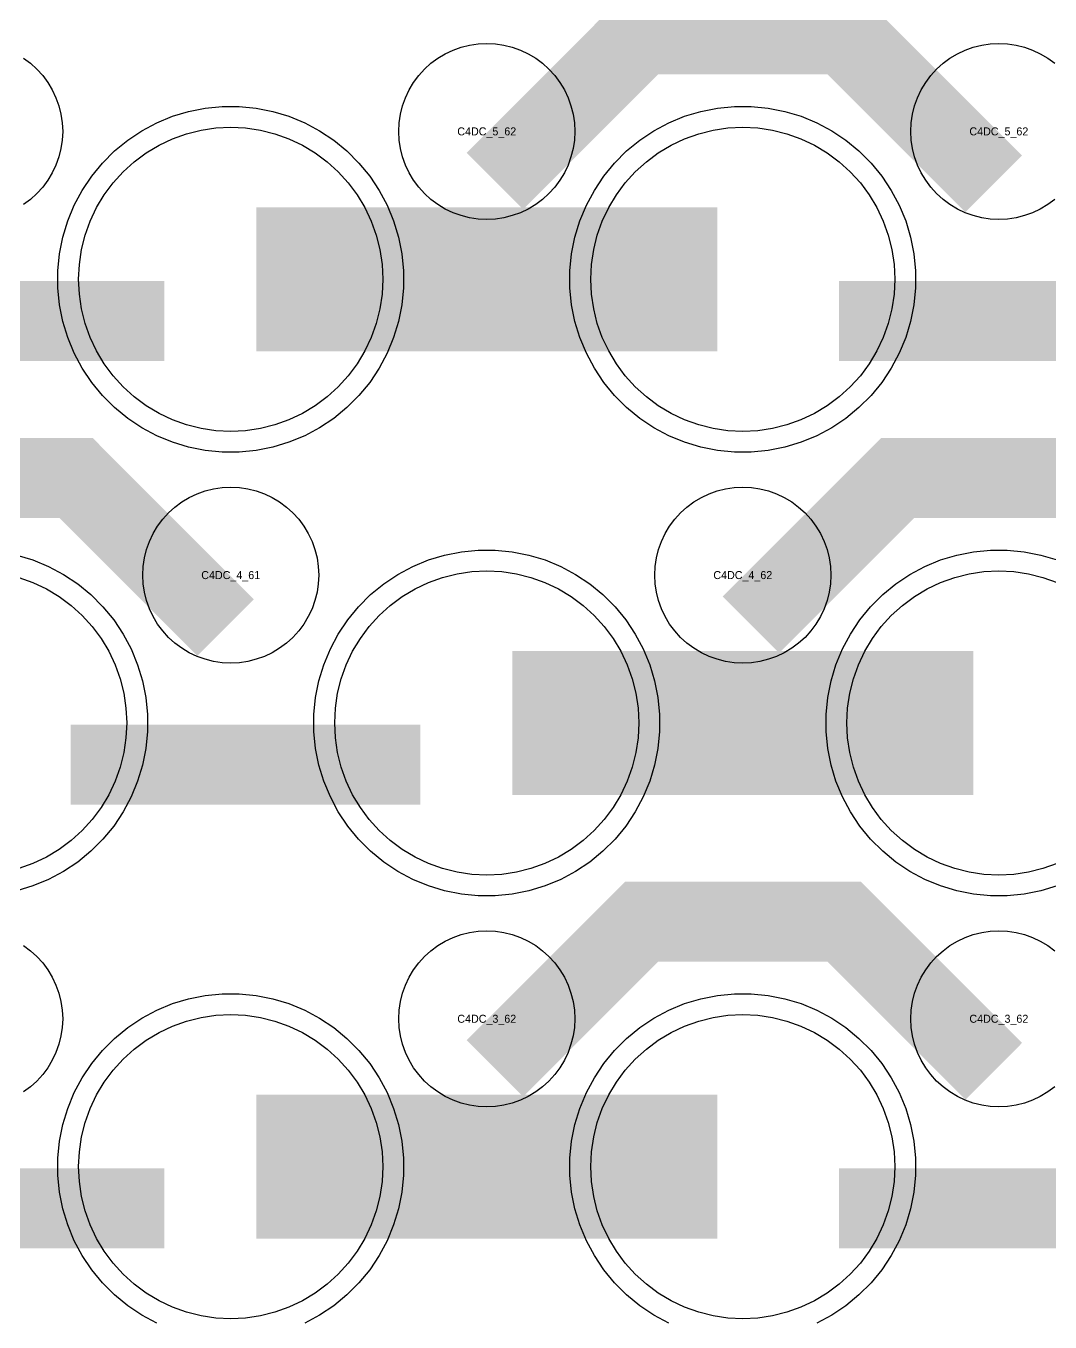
# Model space of a CAD drawing. Extents: x -11880 to 11880, y -14992 to 14992.
# Drawn here: x 7696 to 8016, y -14472.4 to -14067.6 of the extents above; entities that cross this region are included whole.
import ezdxf
from ezdxf.enums import TextEntityAlignment as Align

# ---------------------------------------------------------------- set-up
doc = ezdxf.new("R2010")
doc.units = 0
doc.header["$MEASUREMENT"] = 0
for name, color, linetype in [('GDS_775_DT_237', 138, 'CONTINUOUS'), ('RDL1_FS', 34, 'CONTINUOUS'), ('RDL_BS', 160, 'CONTINUOUS')]:
    doc.layers.add(name, color=color, linetype=linetype)

msp = doc.modelspace()

# ---------------------------------------------------------------- linework, layer by layer
at = {"layer": 'RDL1_FS', "color": 241, "true_color": 0xf7abae}
for points in [[(7760, -14194.254), (7755.343, -14194.025), (7750.732, -14193.341), (7746.209, -14192.209), (7741.819, -14190.637), (7737.605, -14188.645), (7733.605, -14186.247), (7729.86, -14183.469), (7726.406, -14180.339), (7723.276, -14176.885), (7720.498, -14173.14), (7718.1, -14169.14), (7716.108, -14164.926), (7714.536, -14160.536), (7713.404, -14156.013), (7712.72, -14151.402), (7712.491, -14146.745), (7712.72, -14142.088), (7713.404, -14137.477), (7714.536, -14132.954), (7716.108, -14128.564), (7718.1, -14124.35), (7720.498, -14120.35), (7723.276, -14116.605), (7726.406, -14113.151), (7729.86, -14110.021), (7733.605, -14107.243), (7737.605, -14104.845), (7741.819, -14102.853), (7746.209, -14101.281), (7750.732, -14100.149), (7755.343, -14099.465), (7760, -14099.236), (7764.657, -14099.465), (7769.268, -14100.149), (7773.791, -14101.281), (7778.181, -14102.853), (7782.395, -14104.845), (7786.395, -14107.243), (7790.14, -14110.021), (7793.594, -14113.151), (7796.724, -14116.605), (7799.502, -14120.35), (7801.9, -14124.35), (7803.892, -14128.564), (7805.464, -14132.954), (7806.596, -14137.477), (7807.28, -14142.088), (7807.509, -14146.745), (7807.28, -14151.402), (7806.596, -14156.013), (7805.464, -14160.536), (7803.892, -14164.926), (7801.9, -14169.14), (7799.502, -14173.14), (7796.724, -14176.885), (7793.594, -14180.339), (7790.14, -14183.469), (7786.395, -14186.247), (7782.395, -14188.645), (7778.181, -14190.637), (7773.791, -14192.209), (7769.268, -14193.341), (7764.657, -14194.025)], [(7920, -14194.254), (7915.343, -14194.025), (7910.732, -14193.341), (7906.209, -14192.209), (7901.819, -14190.637), (7897.605, -14188.645), (7893.605, -14186.247), (7889.86, -14183.469), (7886.406, -14180.339), (7883.276, -14176.885), (7880.498, -14173.14), (7878.1, -14169.14), (7876.108, -14164.926), (7874.536, -14160.536), (7873.404, -14156.013), (7872.72, -14151.402), (7872.491, -14146.745), (7872.72, -14142.088), (7873.404, -14137.477), (7874.536, -14132.954), (7876.108, -14128.564), (7878.1, -14124.35), (7880.498, -14120.35), (7883.276, -14116.605), (7886.406, -14113.151), (7889.86, -14110.021), (7893.605, -14107.243), (7897.605, -14104.845), (7901.819, -14102.853), (7906.209, -14101.281), (7910.732, -14100.149), (7915.343, -14099.465), (7920, -14099.236), (7924.657, -14099.465), (7929.268, -14100.149), (7933.791, -14101.281), (7938.181, -14102.853), (7942.395, -14104.845), (7946.395, -14107.243), (7950.14, -14110.021), (7953.594, -14113.151), (7956.724, -14116.605), (7959.502, -14120.35), (7961.9, -14124.35), (7963.892, -14128.564), (7965.464, -14132.954), (7966.596, -14137.477), (7967.28, -14142.088), (7967.509, -14146.745), (7967.28, -14151.402), (7966.596, -14156.013), (7965.464, -14160.536), (7963.892, -14164.926), (7961.9, -14169.14), (7959.502, -14173.14), (7956.724, -14176.885), (7953.594, -14180.339), (7950.14, -14183.469), (7946.395, -14186.247), (7942.395, -14188.645), (7938.181, -14190.637), (7933.791, -14192.209), (7929.268, -14193.341), (7924.657, -14194.025)], [(7840, -14332.819), (7835.343, -14332.59), (7830.732, -14331.906), (7826.209, -14330.774), (7821.819, -14329.202), (7817.605, -14327.21), (7813.605, -14324.812), (7809.86, -14322.034), (7806.406, -14318.904), (7803.276, -14315.45), (7800.498, -14311.705), (7798.1, -14307.705), (7796.108, -14303.491), (7794.536, -14299.101), (7793.404, -14294.578), (7792.72, -14289.967), (7792.491, -14285.31), (7792.72, -14280.653), (7793.404, -14276.042), (7794.536, -14271.519), (7796.108, -14267.129), (7798.1, -14262.915), (7800.498, -14258.915), (7803.276, -14255.17), (7806.406, -14251.716), (7809.86, -14248.586), (7813.605, -14245.808), (7817.605, -14243.41), (7821.819, -14241.418), (7826.209, -14239.846), (7830.732, -14238.714), (7835.343, -14238.03), (7840, -14237.801), (7844.657, -14238.03), (7849.268, -14238.714), (7853.791, -14239.846), (7858.181, -14241.418), (7862.395, -14243.41), (7866.395, -14245.808), (7870.14, -14248.586), (7873.594, -14251.716), (7876.724, -14255.17), (7879.502, -14258.915), (7881.9, -14262.915), (7883.892, -14267.129), (7885.464, -14271.519), (7886.596, -14276.042), (7887.28, -14280.653), (7887.509, -14285.31), (7887.28, -14289.967), (7886.596, -14294.578), (7885.464, -14299.101), (7883.892, -14303.491), (7881.9, -14307.705), (7879.502, -14311.705), (7876.724, -14315.45), (7873.594, -14318.904), (7870.14, -14322.034), (7866.395, -14324.812), (7862.395, -14327.21), (7858.181, -14329.202), (7853.791, -14330.774), (7849.268, -14331.906), (7844.657, -14332.59)], [(7760, -14471.379), (7755.343, -14471.15), (7750.732, -14470.466), (7746.209, -14469.334), (7741.819, -14467.762), (7737.605, -14465.77), (7733.605, -14463.372), (7729.86, -14460.594), (7726.406, -14457.464), (7723.276, -14454.01), (7720.498, -14450.265), (7718.1, -14446.265), (7716.108, -14442.051), (7714.536, -14437.661), (7713.404, -14433.138), (7712.72, -14428.527), (7712.491, -14423.87), (7712.72, -14419.213), (7713.404, -14414.602), (7714.536, -14410.079), (7716.108, -14405.689), (7718.1, -14401.475), (7720.498, -14397.475), (7723.276, -14393.73), (7726.406, -14390.276), (7729.86, -14387.146), (7733.605, -14384.368), (7737.605, -14381.97), (7741.819, -14379.978), (7746.209, -14378.406), (7750.732, -14377.274), (7755.343, -14376.59), (7760, -14376.361), (7764.657, -14376.59), (7769.268, -14377.274), (7773.791, -14378.406), (7778.181, -14379.978), (7782.395, -14381.97), (7786.395, -14384.368), (7790.14, -14387.146), (7793.594, -14390.276), (7796.724, -14393.73), (7799.502, -14397.475), (7801.9, -14401.475), (7803.892, -14405.689), (7805.464, -14410.079), (7806.596, -14414.602), (7807.28, -14419.213), (7807.509, -14423.87), (7807.28, -14428.527), (7806.596, -14433.138), (7805.464, -14437.661), (7803.892, -14442.051), (7801.9, -14446.265), (7799.502, -14450.265), (7796.724, -14454.01), (7793.594, -14457.464), (7790.14, -14460.594), (7786.395, -14463.372), (7782.395, -14465.77), (7778.181, -14467.762), (7773.791, -14469.334), (7769.268, -14470.466), (7764.657, -14471.15)], [(7920, -14471.379), (7915.343, -14471.15), (7910.732, -14470.466), (7906.209, -14469.334), (7901.819, -14467.762), (7897.605, -14465.77), (7893.605, -14463.372), (7889.86, -14460.594), (7886.406, -14457.464), (7883.276, -14454.01), (7880.498, -14450.265), (7878.1, -14446.265), (7876.108, -14442.051), (7874.536, -14437.661), (7873.404, -14433.138), (7872.72, -14428.527), (7872.491, -14423.87), (7872.72, -14419.213), (7873.404, -14414.602), (7874.536, -14410.079), (7876.108, -14405.689), (7878.1, -14401.475), (7880.498, -14397.475), (7883.276, -14393.73), (7886.406, -14390.276), (7889.86, -14387.146), (7893.605, -14384.368), (7897.605, -14381.97), (7901.819, -14379.978), (7906.209, -14378.406), (7910.732, -14377.274), (7915.343, -14376.59), (7920, -14376.361), (7924.657, -14376.59), (7929.268, -14377.274), (7933.791, -14378.406), (7938.181, -14379.978), (7942.395, -14381.97), (7946.395, -14384.368), (7950.14, -14387.146), (7953.594, -14390.276), (7956.724, -14393.73), (7959.502, -14397.475), (7961.9, -14401.475), (7963.892, -14405.689), (7965.464, -14410.079), (7966.596, -14414.602), (7967.28, -14419.213), (7967.509, -14423.87), (7967.28, -14428.527), (7966.596, -14433.138), (7965.464, -14437.661), (7963.892, -14442.051), (7961.9, -14446.265), (7959.502, -14450.265), (7956.724, -14454.01), (7953.594, -14457.464), (7950.14, -14460.594), (7946.395, -14463.372), (7942.395, -14465.77), (7938.181, -14467.762), (7933.791, -14469.334), (7929.268, -14470.466), (7924.657, -14471.15)]]:
    msp.add_lwpolyline(points, close=True, dxfattribs=at)
for points in [[(7768.002, -14146.745, 45, 45, 0), (7840.002, -14146.745, 45, 45, 0)], [(7840.002, -14146.745, 45, 45, 0), (7912.002, -14146.745, 45, 45, 0)], [(7848.002, -14285.31, 45, 45, 0), (7920.002, -14285.31, 45, 45, 0)], [(7920.002, -14285.31, 45, 45, 0), (7992.002, -14285.31, 45, 45, 0)], [(7768.002, -14423.87, 45, 45, 0), (7840.002, -14423.87, 45, 45, 0)], [(7840.002, -14423.87, 45, 45, 0), (7912.002, -14423.87, 45, 45, 0)]]:
    msp.add_lwpolyline(points, format="xyseb", dxfattribs=at)
for points in [[(7693.791, -14239.846), (7698.181, -14241.418), (7702.395, -14243.41), (7706.395, -14245.808), (7710.14, -14248.586), (7713.594, -14251.716), (7716.724, -14255.17), (7719.502, -14258.915), (7721.9, -14262.915), (7723.892, -14267.129), (7725.464, -14271.519), (7726.596, -14276.042), (7727.28, -14280.653), (7727.509, -14285.31), (7727.28, -14289.967), (7726.596, -14294.578), (7725.464, -14299.101), (7723.892, -14303.491), (7721.9, -14307.705), (7719.502, -14311.705), (7716.724, -14315.45), (7713.594, -14318.904), (7710.14, -14322.034), (7706.395, -14324.812), (7702.395, -14327.21), (7698.181, -14329.202), (7693.791, -14330.774)], [(8018.181, -14329.202), (8013.791, -14330.774), (8009.268, -14331.906), (8004.657, -14332.59), (8000, -14332.819), (7995.343, -14332.59), (7990.732, -14331.906), (7986.209, -14330.774), (7981.819, -14329.202), (7977.605, -14327.21), (7973.605, -14324.812), (7969.86, -14322.034), (7966.406, -14318.904), (7963.276, -14315.45), (7960.498, -14311.705), (7958.1, -14307.705), (7956.108, -14303.491), (7954.536, -14299.101), (7953.404, -14294.578), (7952.72, -14289.967), (7952.491, -14285.31), (7952.72, -14280.653), (7953.404, -14276.042), (7954.536, -14271.519), (7956.108, -14267.129), (7958.1, -14262.915), (7960.498, -14258.915), (7963.276, -14255.17), (7966.406, -14251.716), (7969.86, -14248.586), (7973.605, -14245.808), (7977.605, -14243.41), (7981.819, -14241.418), (7986.209, -14239.846), (7990.732, -14238.714), (7995.343, -14238.03), (8000, -14237.801), (8004.657, -14238.03), (8009.268, -14238.714), (8013.791, -14239.846), (8018.181, -14241.418)]]:
    msp.add_lwpolyline(points, dxfattribs=at)
at = {"layer": 'RDL_BS'}
for points in [[(7842.562, -14116.059, 25, 25, 0), (7888.377, -14070.244, 25, 25, 0), (7921.93, -14070.244, 25, 25, 0)], [(7998.401, -14116.958, 25, 25, 0), (7951.687, -14070.244, 25, 25, 0), (7921.929, -14070.244, 25, 25, 0)], [(7758.401, -14255.523, 25, 25, 0), (7711.687, -14208.809, 25, 25, 0), (7681.929, -14208.809, 25, 25, 0)], [(7922.562, -14254.624, 25, 25, 0), (7968.377, -14208.809, 25, 25, 0), (8001.93, -14208.809, 25, 25, 0)], [(8078.401, -14255.523, 25, 25, 0), (8031.687, -14208.809, 25, 25, 0), (8001.929, -14208.809, 25, 25, 0)], [(7842.562, -14393.184, 25, 25, 0), (7888.377, -14347.369, 25, 25, 0), (7921.93, -14347.369, 25, 25, 0)], [(7998.401, -14394.083, 25, 25, 0), (7951.687, -14347.369, 25, 25, 0), (7921.929, -14347.369, 25, 25, 0)]]:
    msp.add_lwpolyline(points, format="xyseb", dxfattribs=at)
for points in [[(7840, -14128.051), (7837.307, -14127.919), (7834.635, -14127.523), (7832.016, -14126.866), (7829.481, -14125.959), (7827.044, -14124.807), (7824.72, -14123.414), (7822.557, -14121.811), (7820.558, -14119.999), (7818.746, -14118), (7817.143, -14115.837), (7815.75, -14113.513), (7814.598, -14111.076), (7813.691, -14108.541), (7813.034, -14105.922), (7812.638, -14103.25), (7812.506, -14100.557), (7812.638, -14097.864), (7813.034, -14095.192), (7813.691, -14092.573), (7814.598, -14090.038), (7815.75, -14087.601), (7817.143, -14085.277), (7818.746, -14083.114), (7820.558, -14081.115), (7822.557, -14079.303), (7824.72, -14077.7), (7827.044, -14076.307), (7829.481, -14075.155), (7832.016, -14074.248), (7834.635, -14073.591), (7837.307, -14073.195), (7840, -14073.063), (7842.693, -14073.195), (7845.365, -14073.591), (7847.984, -14074.248), (7850.519, -14075.155), (7852.956, -14076.307), (7855.28, -14077.7), (7857.443, -14079.303), (7859.442, -14081.115), (7861.254, -14083.114), (7862.857, -14085.277), (7864.25, -14087.601), (7865.402, -14090.038), (7866.309, -14092.573), (7866.966, -14095.192), (7867.362, -14097.864), (7867.494, -14100.557), (7867.362, -14103.25), (7866.966, -14105.922), (7866.309, -14108.541), (7865.402, -14111.076), (7864.25, -14113.513), (7862.857, -14115.837), (7861.254, -14118), (7859.442, -14119.999), (7857.443, -14121.811), (7855.28, -14123.414), (7852.956, -14124.807), (7850.519, -14125.959), (7847.984, -14126.866), (7845.365, -14127.523), (7842.693, -14127.919)], [(7760, -14266.616), (7757.307, -14266.484), (7754.635, -14266.088), (7752.016, -14265.431), (7749.481, -14264.524), (7747.044, -14263.372), (7744.72, -14261.979), (7742.557, -14260.376), (7740.558, -14258.564), (7738.746, -14256.565), (7737.143, -14254.402), (7735.75, -14252.078), (7734.598, -14249.641), (7733.691, -14247.106), (7733.034, -14244.487), (7732.638, -14241.815), (7732.506, -14239.122), (7732.638, -14236.429), (7733.034, -14233.757), (7733.691, -14231.138), (7734.598, -14228.603), (7735.75, -14226.166), (7737.143, -14223.842), (7738.746, -14221.679), (7740.558, -14219.68), (7742.557, -14217.868), (7744.72, -14216.265), (7747.044, -14214.872), (7749.481, -14213.72), (7752.016, -14212.813), (7754.635, -14212.156), (7757.307, -14211.76), (7760, -14211.628), (7762.693, -14211.76), (7765.365, -14212.156), (7767.984, -14212.813), (7770.519, -14213.72), (7772.956, -14214.872), (7775.28, -14216.265), (7777.443, -14217.868), (7779.442, -14219.68), (7781.254, -14221.679), (7782.857, -14223.842), (7784.25, -14226.166), (7785.402, -14228.603), (7786.309, -14231.138), (7786.966, -14233.757), (7787.362, -14236.429), (7787.494, -14239.122), (7787.362, -14241.815), (7786.966, -14244.487), (7786.309, -14247.106), (7785.402, -14249.641), (7784.25, -14252.078), (7782.857, -14254.402), (7781.254, -14256.565), (7779.442, -14258.564), (7777.443, -14260.376), (7775.28, -14261.979), (7772.956, -14263.372), (7770.519, -14264.524), (7767.984, -14265.431), (7765.365, -14266.088), (7762.693, -14266.484)], [(7920, -14266.616), (7917.307, -14266.484), (7914.635, -14266.088), (7912.016, -14265.431), (7909.481, -14264.524), (7907.044, -14263.372), (7904.72, -14261.979), (7902.557, -14260.376), (7900.558, -14258.564), (7898.746, -14256.565), (7897.143, -14254.402), (7895.75, -14252.078), (7894.598, -14249.641), (7893.691, -14247.106), (7893.034, -14244.487), (7892.638, -14241.815), (7892.506, -14239.122), (7892.638, -14236.429), (7893.034, -14233.757), (7893.691, -14231.138), (7894.598, -14228.603), (7895.75, -14226.166), (7897.143, -14223.842), (7898.746, -14221.679), (7900.558, -14219.68), (7902.557, -14217.868), (7904.72, -14216.265), (7907.044, -14214.872), (7909.481, -14213.72), (7912.016, -14212.813), (7914.635, -14212.156), (7917.307, -14211.76), (7920, -14211.628), (7922.693, -14211.76), (7925.365, -14212.156), (7927.984, -14212.813), (7930.519, -14213.72), (7932.956, -14214.872), (7935.28, -14216.265), (7937.443, -14217.868), (7939.442, -14219.68), (7941.254, -14221.679), (7942.857, -14223.842), (7944.25, -14226.166), (7945.402, -14228.603), (7946.309, -14231.138), (7946.966, -14233.757), (7947.362, -14236.429), (7947.494, -14239.122), (7947.362, -14241.815), (7946.966, -14244.487), (7946.309, -14247.106), (7945.402, -14249.641), (7944.25, -14252.078), (7942.857, -14254.402), (7941.254, -14256.565), (7939.442, -14258.564), (7937.443, -14260.376), (7935.28, -14261.979), (7932.956, -14263.372), (7930.519, -14264.524), (7927.984, -14265.431), (7925.365, -14266.088), (7922.693, -14266.484)], [(7840, -14405.176), (7837.307, -14405.044), (7834.635, -14404.648), (7832.016, -14403.991), (7829.481, -14403.084), (7827.044, -14401.932), (7824.72, -14400.539), (7822.557, -14398.936), (7820.558, -14397.124), (7818.746, -14395.125), (7817.143, -14392.962), (7815.75, -14390.638), (7814.598, -14388.201), (7813.691, -14385.666), (7813.034, -14383.047), (7812.638, -14380.375), (7812.506, -14377.682), (7812.638, -14374.989), (7813.034, -14372.317), (7813.691, -14369.698), (7814.598, -14367.163), (7815.75, -14364.726), (7817.143, -14362.402), (7818.746, -14360.239), (7820.558, -14358.24), (7822.557, -14356.428), (7824.72, -14354.825), (7827.044, -14353.432), (7829.481, -14352.28), (7832.016, -14351.373), (7834.635, -14350.716), (7837.307, -14350.32), (7840, -14350.188), (7842.693, -14350.32), (7845.365, -14350.716), (7847.984, -14351.373), (7850.519, -14352.28), (7852.956, -14353.432), (7855.28, -14354.825), (7857.443, -14356.428), (7859.442, -14358.24), (7861.254, -14360.239), (7862.857, -14362.402), (7864.25, -14364.726), (7865.402, -14367.163), (7866.309, -14369.698), (7866.966, -14372.317), (7867.362, -14374.989), (7867.494, -14377.682), (7867.362, -14380.375), (7866.966, -14383.047), (7866.309, -14385.666), (7865.402, -14388.201), (7864.25, -14390.638), (7862.857, -14392.962), (7861.254, -14395.125), (7859.442, -14397.124), (7857.443, -14398.936), (7855.28, -14400.539), (7852.956, -14401.932), (7850.519, -14403.084), (7847.984, -14403.991), (7845.365, -14404.648), (7842.693, -14405.044)]]:
    msp.add_lwpolyline(points, close=True, dxfattribs=at)
for points in [[(8017.443, -14121.811), (8015.28, -14123.414), (8012.956, -14124.807), (8010.519, -14125.959), (8007.984, -14126.866), (8005.365, -14127.523), (8002.693, -14127.919), (8000, -14128.051), (7997.307, -14127.919), (7994.635, -14127.523), (7992.016, -14126.866), (7989.481, -14125.959), (7987.044, -14124.807), (7984.72, -14123.414), (7982.557, -14121.811), (7980.558, -14119.999), (7978.746, -14118), (7977.143, -14115.837), (7975.75, -14113.513), (7974.598, -14111.076), (7973.691, -14108.541), (7973.034, -14105.922), (7972.638, -14103.25), (7972.506, -14100.557), (7972.638, -14097.864), (7973.034, -14095.192), (7973.691, -14092.573), (7974.598, -14090.038), (7975.75, -14087.601), (7977.143, -14085.277), (7978.746, -14083.114), (7980.558, -14081.115), (7982.557, -14079.303), (7984.72, -14077.7), (7987.044, -14076.307), (7989.481, -14075.155), (7992.016, -14074.248), (7994.635, -14073.591), (7997.307, -14073.195), (8000, -14073.063), (8002.693, -14073.195), (8005.365, -14073.591), (8007.984, -14074.248), (8010.519, -14075.155), (8012.956, -14076.307), (8015.28, -14077.7), (8017.443, -14079.303)], [(7695.28, -14077.7), (7697.443, -14079.303), (7699.442, -14081.115), (7701.254, -14083.114), (7702.857, -14085.277), (7704.25, -14087.601), (7705.402, -14090.038), (7706.309, -14092.573), (7706.966, -14095.192), (7707.362, -14097.864), (7707.494, -14100.557), (7707.362, -14103.25), (7706.966, -14105.922), (7706.309, -14108.541), (7705.402, -14111.076), (7704.25, -14113.513), (7702.857, -14115.837), (7701.254, -14118), (7699.442, -14119.999), (7697.443, -14121.811), (7695.28, -14123.414)], [(8017.443, -14398.936), (8015.28, -14400.539), (8012.956, -14401.932), (8010.519, -14403.084), (8007.984, -14403.991), (8005.365, -14404.648), (8002.693, -14405.044), (8000, -14405.176), (7997.307, -14405.044), (7994.635, -14404.648), (7992.016, -14403.991), (7989.481, -14403.084), (7987.044, -14401.932), (7984.72, -14400.539), (7982.557, -14398.936), (7980.558, -14397.124), (7978.746, -14395.125), (7977.143, -14392.962), (7975.75, -14390.638), (7974.598, -14388.201), (7973.691, -14385.666), (7973.034, -14383.047), (7972.638, -14380.375), (7972.506, -14377.682), (7972.638, -14374.989), (7973.034, -14372.317), (7973.691, -14369.698), (7974.598, -14367.163), (7975.75, -14364.726), (7977.143, -14362.402), (7978.746, -14360.239), (7980.558, -14358.24), (7982.557, -14356.428), (7984.72, -14354.825), (7987.044, -14353.432), (7989.481, -14352.28), (7992.016, -14351.373), (7994.635, -14350.716), (7997.307, -14350.32), (8000, -14350.188), (8002.693, -14350.32), (8005.365, -14350.716), (8007.984, -14351.373), (8010.519, -14352.28), (8012.956, -14353.432), (8015.28, -14354.825), (8017.443, -14356.428)], [(7695.28, -14354.825), (7697.443, -14356.428), (7699.442, -14358.24), (7701.254, -14360.239), (7702.857, -14362.402), (7704.25, -14364.726), (7705.402, -14367.163), (7706.309, -14369.698), (7706.966, -14372.317), (7707.362, -14374.989), (7707.494, -14377.682), (7707.362, -14380.375), (7706.966, -14383.047), (7706.309, -14385.666), (7705.402, -14388.201), (7704.25, -14390.638), (7702.857, -14392.962), (7701.254, -14395.125), (7699.442, -14397.124), (7697.443, -14398.936), (7695.28, -14400.539)]]:
    msp.add_lwpolyline(points, dxfattribs=at)
at = {"layer": 'RDL_BS', "color": 241, "true_color": 0xf7abae}
for points in [[(7757.356, -14200.745), (7752.062, -14200.228), (7746.835, -14199.182), (7741.795, -14197.651), (7736.885, -14195.62), (7732.223, -14193.128), (7727.809, -14190.181), (7723.708, -14186.819), (7719.926, -14183.037), (7716.564, -14178.936), (7713.617, -14174.522), (7711.125, -14169.86), (7709.094, -14164.95), (7707.563, -14159.91), (7706.517, -14154.683), (7706, -14149.389), (7706, -14144.101), (7706.517, -14138.807), (7707.563, -14133.58), (7709.094, -14128.54), (7711.125, -14123.63), (7713.617, -14118.968), (7716.564, -14114.554), (7719.926, -14110.453), (7723.708, -14106.671), (7727.809, -14103.309), (7732.223, -14100.362), (7736.885, -14097.87), (7741.795, -14095.839), (7746.835, -14094.308), (7752.062, -14093.262), (7757.356, -14092.745), (7762.644, -14092.745), (7767.938, -14093.262), (7773.165, -14094.308), (7778.205, -14095.839), (7783.115, -14097.87), (7787.777, -14100.362), (7792.191, -14103.309), (7796.292, -14106.671), (7800.074, -14110.453), (7803.436, -14114.554), (7806.383, -14118.968), (7808.875, -14123.63), (7810.906, -14128.54), (7812.437, -14133.58), (7813.483, -14138.807), (7814, -14144.101), (7814, -14149.389), (7813.483, -14154.683), (7812.437, -14159.91), (7810.906, -14164.95), (7808.875, -14169.86), (7806.383, -14174.522), (7803.436, -14178.936), (7800.074, -14183.037), (7796.292, -14186.819), (7792.191, -14190.181), (7787.777, -14193.128), (7783.115, -14195.62), (7778.205, -14197.651), (7773.165, -14199.182), (7767.938, -14200.228), (7762.644, -14200.745)], [(7917.356, -14200.745), (7912.062, -14200.228), (7906.835, -14199.182), (7901.795, -14197.651), (7896.885, -14195.62), (7892.223, -14193.128), (7887.809, -14190.181), (7883.708, -14186.819), (7879.926, -14183.037), (7876.564, -14178.936), (7873.617, -14174.522), (7871.125, -14169.86), (7869.094, -14164.95), (7867.563, -14159.91), (7866.517, -14154.683), (7866, -14149.389), (7866, -14144.101), (7866.517, -14138.807), (7867.563, -14133.58), (7869.094, -14128.54), (7871.125, -14123.63), (7873.617, -14118.968), (7876.564, -14114.554), (7879.926, -14110.453), (7883.708, -14106.671), (7887.809, -14103.309), (7892.223, -14100.362), (7896.885, -14097.87), (7901.795, -14095.839), (7906.835, -14094.308), (7912.062, -14093.262), (7917.356, -14092.745), (7922.644, -14092.745), (7927.938, -14093.262), (7933.165, -14094.308), (7938.205, -14095.839), (7943.115, -14097.87), (7947.777, -14100.362), (7952.191, -14103.309), (7956.292, -14106.671), (7960.074, -14110.453), (7963.436, -14114.554), (7966.383, -14118.968), (7968.875, -14123.63), (7970.906, -14128.54), (7972.437, -14133.58), (7973.483, -14138.807), (7974, -14144.101), (7974, -14149.389), (7973.483, -14154.683), (7972.437, -14159.91), (7970.906, -14164.95), (7968.875, -14169.86), (7966.383, -14174.522), (7963.436, -14178.936), (7960.074, -14183.037), (7956.292, -14186.819), (7952.191, -14190.181), (7947.777, -14193.128), (7943.115, -14195.62), (7938.205, -14197.651), (7933.165, -14199.182), (7927.938, -14200.228), (7922.644, -14200.745)], [(7837.356, -14339.31), (7832.062, -14338.793), (7826.835, -14337.747), (7821.795, -14336.216), (7816.885, -14334.185), (7812.223, -14331.693), (7807.809, -14328.746), (7803.708, -14325.384), (7799.926, -14321.602), (7796.564, -14317.501), (7793.617, -14313.087), (7791.125, -14308.425), (7789.094, -14303.515), (7787.563, -14298.475), (7786.517, -14293.248), (7786, -14287.954), (7786, -14282.666), (7786.517, -14277.372), (7787.563, -14272.145), (7789.094, -14267.105), (7791.125, -14262.195), (7793.617, -14257.533), (7796.564, -14253.119), (7799.926, -14249.018), (7803.708, -14245.236), (7807.809, -14241.874), (7812.223, -14238.927), (7816.885, -14236.435), (7821.795, -14234.404), (7826.835, -14232.873), (7832.062, -14231.827), (7837.356, -14231.31), (7842.644, -14231.31), (7847.938, -14231.827), (7853.165, -14232.873), (7858.205, -14234.404), (7863.115, -14236.435), (7867.777, -14238.927), (7872.191, -14241.874), (7876.292, -14245.236), (7880.074, -14249.018), (7883.436, -14253.119), (7886.383, -14257.533), (7888.875, -14262.195), (7890.906, -14267.105), (7892.437, -14272.145), (7893.483, -14277.372), (7894, -14282.666), (7894, -14287.954), (7893.483, -14293.248), (7892.437, -14298.475), (7890.906, -14303.515), (7888.875, -14308.425), (7886.383, -14313.087), (7883.436, -14317.501), (7880.074, -14321.602), (7876.292, -14325.384), (7872.191, -14328.746), (7867.777, -14331.693), (7863.115, -14334.185), (7858.205, -14336.216), (7853.165, -14337.747), (7847.938, -14338.793), (7842.644, -14339.31)]]:
    msp.add_lwpolyline(points, close=True, dxfattribs=at)
for points in [[(7630.016, -14159.758, 25, 25, 0), (7739.281, -14159.758, 25, 25, 0)], [(7950.016, -14159.758, 25, 25, 0), (8059.281, -14159.758, 25, 25, 0)], [(7710.016, -14298.323, 25, 25, 0), (7819.281, -14298.323, 25, 25, 0)], [(7630.016, -14436.883, 25, 25, 0), (7739.281, -14436.883, 25, 25, 0)], [(7950.016, -14436.883, 25, 25, 0), (8059.281, -14436.883, 25, 25, 0)]]:
    msp.add_lwpolyline(points, format="xyseb", dxfattribs=at)
for points in [[(8018.205, -14336.216), (8013.165, -14337.747), (8007.938, -14338.793), (8002.644, -14339.31), (7997.356, -14339.31), (7992.062, -14338.793), (7986.835, -14337.747), (7981.795, -14336.216), (7976.885, -14334.185), (7972.223, -14331.693), (7967.809, -14328.746), (7963.708, -14325.384), (7959.926, -14321.602), (7956.564, -14317.501), (7953.617, -14313.087), (7951.125, -14308.425), (7949.094, -14303.515), (7947.563, -14298.475), (7946.517, -14293.248), (7946, -14287.954), (7946, -14282.666), (7946.517, -14277.372), (7947.563, -14272.145), (7949.094, -14267.105), (7951.125, -14262.195), (7953.617, -14257.533), (7956.564, -14253.119), (7959.926, -14249.018), (7963.708, -14245.236), (7967.809, -14241.874), (7972.223, -14238.927), (7976.885, -14236.435), (7981.795, -14234.404), (7986.835, -14232.873), (7992.062, -14231.827), (7997.356, -14231.31), (8002.644, -14231.31), (8007.938, -14231.827), (8013.165, -14232.873), (8018.205, -14234.404)], [(7693.165, -14232.873), (7698.205, -14234.404), (7703.115, -14236.435), (7707.777, -14238.927), (7712.191, -14241.874), (7716.292, -14245.236), (7720.074, -14249.018), (7723.436, -14253.119), (7726.383, -14257.533), (7728.875, -14262.195), (7730.906, -14267.105), (7732.437, -14272.145), (7733.483, -14277.372), (7734, -14282.666), (7734, -14287.954), (7733.483, -14293.248), (7732.437, -14298.475), (7730.906, -14303.515), (7728.875, -14308.425), (7726.383, -14313.087), (7723.436, -14317.501), (7720.074, -14321.602), (7716.292, -14325.384), (7712.191, -14328.746), (7707.777, -14331.693), (7703.115, -14334.185), (7698.205, -14336.216), (7693.165, -14337.747)], [(7736.885, -14472.745), (7732.223, -14470.253), (7727.809, -14467.306), (7723.708, -14463.944), (7719.926, -14460.162), (7716.564, -14456.061), (7713.617, -14451.647), (7711.125, -14446.985), (7709.094, -14442.075), (7707.563, -14437.035), (7706.517, -14431.808), (7706, -14426.514), (7706, -14421.226), (7706.517, -14415.932), (7707.563, -14410.705), (7709.094, -14405.665), (7711.125, -14400.755), (7713.617, -14396.093), (7716.564, -14391.679), (7719.926, -14387.578), (7723.708, -14383.796), (7727.809, -14380.434), (7732.223, -14377.487), (7736.885, -14374.995), (7741.795, -14372.964), (7746.835, -14371.433), (7752.062, -14370.387), (7757.356, -14369.87), (7762.644, -14369.87), (7767.938, -14370.387), (7773.165, -14371.433), (7778.205, -14372.964), (7783.115, -14374.995), (7787.777, -14377.487), (7792.191, -14380.434), (7796.292, -14383.796), (7800.074, -14387.578), (7803.436, -14391.679), (7806.383, -14396.093), (7808.875, -14400.755), (7810.906, -14405.665), (7812.437, -14410.705), (7813.483, -14415.932), (7814, -14421.226), (7814, -14426.514), (7813.483, -14431.808), (7812.437, -14437.035), (7810.906, -14442.075), (7808.875, -14446.985), (7806.383, -14451.647), (7803.436, -14456.061), (7800.074, -14460.162), (7796.292, -14463.944), (7792.191, -14467.306), (7787.777, -14470.253), (7783.115, -14472.745)], [(7896.885, -14472.745), (7892.223, -14470.253), (7887.809, -14467.306), (7883.708, -14463.944), (7879.926, -14460.162), (7876.564, -14456.061), (7873.617, -14451.647), (7871.125, -14446.985), (7869.094, -14442.075), (7867.563, -14437.035), (7866.517, -14431.808), (7866, -14426.514), (7866, -14421.226), (7866.517, -14415.932), (7867.563, -14410.705), (7869.094, -14405.665), (7871.125, -14400.755), (7873.617, -14396.093), (7876.564, -14391.679), (7879.926, -14387.578), (7883.708, -14383.796), (7887.809, -14380.434), (7892.223, -14377.487), (7896.885, -14374.995), (7901.795, -14372.964), (7906.835, -14371.433), (7912.062, -14370.387), (7917.356, -14369.87), (7922.644, -14369.87), (7927.938, -14370.387), (7933.165, -14371.433), (7938.205, -14372.964), (7943.115, -14374.995), (7947.777, -14377.487), (7952.191, -14380.434), (7956.292, -14383.796), (7960.074, -14387.578), (7963.436, -14391.679), (7966.383, -14396.093), (7968.875, -14400.755), (7970.906, -14405.665), (7972.437, -14410.705), (7973.483, -14415.932), (7974, -14421.226), (7974, -14426.514), (7973.483, -14431.808), (7972.437, -14437.035), (7970.906, -14442.075), (7968.875, -14446.985), (7966.383, -14451.647), (7963.436, -14456.061), (7960.074, -14460.162), (7956.292, -14463.944), (7952.191, -14467.306), (7947.777, -14470.253), (7943.115, -14472.745)]]:
    msp.add_lwpolyline(points, dxfattribs=at)

# ---------------------------------------------------------------- texts
at = {"layer": 'GDS_775_DT_237'}
for s, p in [('C4DC_5_62', (7840, -14100.557)), ('C4DC_5_62', (7840, -14100.557)), ('C4DC_5_62', (8000, -14100.557)), ('C4DC_5_62', (8000, -14100.557)), ('C4DC_4_61', (7760, -14239.122)), ('C4DC_4_61', (7760, -14239.122)), ('C4DC_4_62', (7920, -14239.122)), ('C4DC_4_62', (7920, -14239.122)), ('C4DC_3_62', (7840, -14377.682)), ('C4DC_3_62', (7840, -14377.682)), ('C4DC_3_62', (8000, -14377.682)), ('C4DC_3_62', (8000, -14377.682))]:
    msp.add_text(s, height=2.5, dxfattribs=at).set_placement(p, align=Align.MIDDLE_CENTER)

doc.saveas('drawing.dxf')
